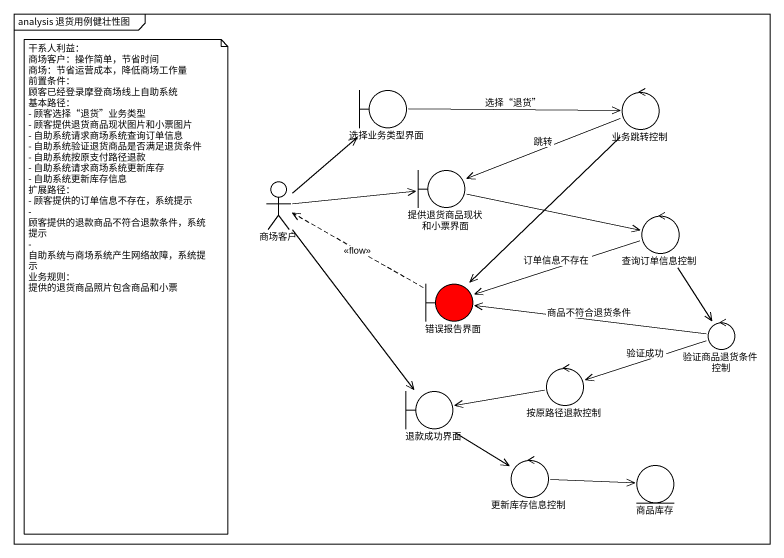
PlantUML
@startuml
mainframe analysis 退货用例健壮性图
boundary 选择业务类型界面
control 业务跳转控制
actor 商场客户
boundary 提供退货商品现状和小票界面
control 查询订单信息控制
boundary 错误报告界面 #FF0000
control 验证商品退货条件控制
boundary 退款成功界面
control 按原路径退款控制
control 更新库存信息控制
entity 商品库存
选择业务类型界面 -right-> 业务跳转控制 : 选择“退货”
业务跳转控制 -left-> 提供退货商品现状和小票界面 : 跳转
业务跳转控制 --> 错误报告界面
商场客户 -up-> 选择业务类型界面
商场客户 -right-> 提供退货商品现状和小票界面
商场客户 --> 退款成功界面
提供退货商品现状和小票界面 -right-> 查询订单信息控制
查询订单信息控制 -left-> 错误报告界面 : 订单信息不存在
查询订单信息控制 --> 验证商品退货条件控制
错误报告界面 .left.> 商场客户 : <<flow>>
验证商品退货条件控制 -left-> 错误报告界面 : 商品不符合退货条件
验证商品退货条件控制 -left-> 按原路径退款控制 : 验证成功
退款成功界面 --> 更新库存信息控制
按原路径退款控制 -left-> 退款成功界面
更新库存信息控制 -right-> 商品库存
note as N1
  干系人利益：
  商场客户：操作简单，节省时间
  商场：节省运营成本，降低商场工作量
  前置条件：
  顾客已经登录摩登商场线上自助系统
  基本路径：
  - 顾客选择“退货”业务类型
  - 顾客提供退货商品现状图片和小票图片
  - 自助系统请求商场系统查询订单信息
  - 自助系统验证退货商品是否满足退货条件
  - 自助系统按原支付路径退款
  - 自助系统请求商场系统更新库存
  - 自助系统更新库存信息
  扩展路径：
  - 顾客提供的订单信息不存在，系统提示
  - 顾客提供的退款商品不符合退款条件，系统提示
  - 自助系统与商场系统产生网络故障，系统提示
  业务规则：
  提供的退货商品照片包含商品和小票
end note
@enduml
